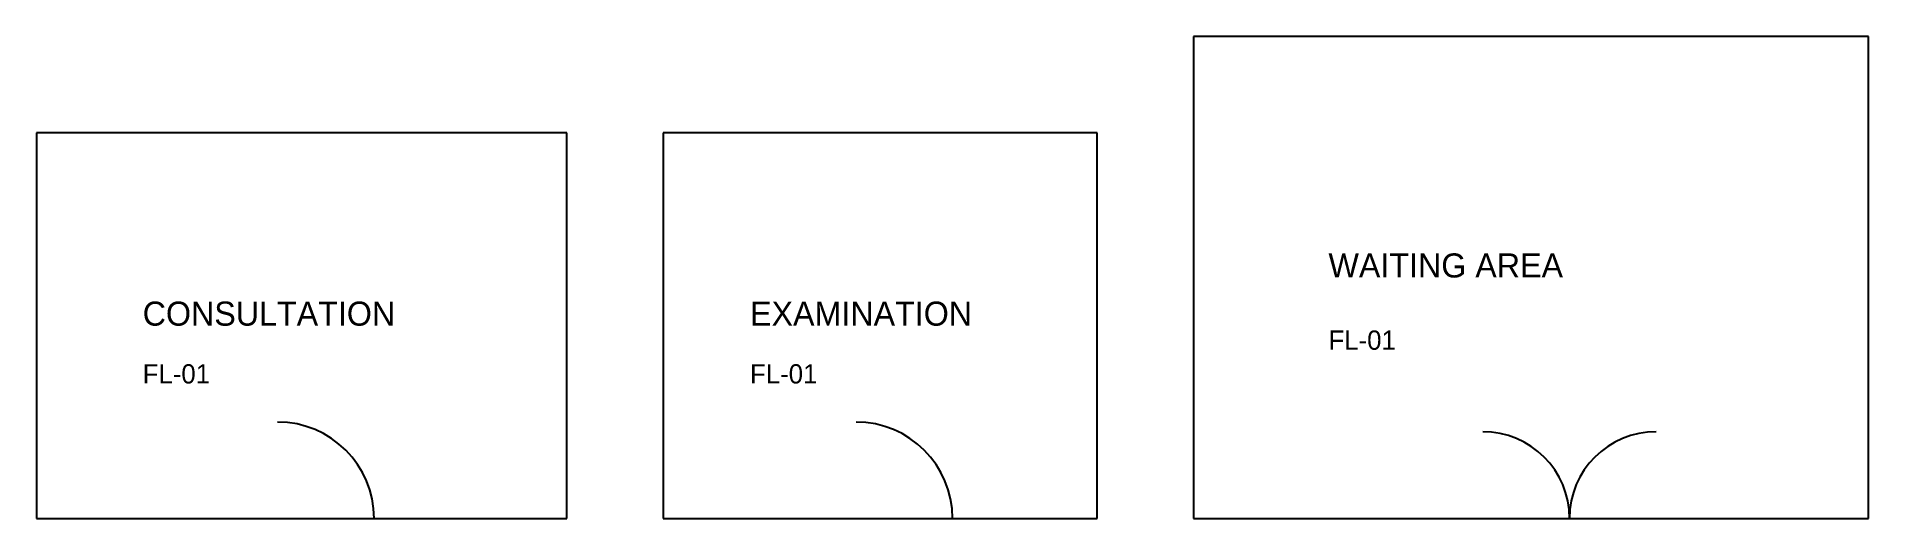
# Model space of a CAD drawing. Header units: millimetres. Extents: x 0 to 19000, y 0 to 5000.
import ezdxf

# ---------------------------------------------------------------- set-up
doc = ezdxf.new("R2010")
doc.units = ezdxf.units.MM

# ---------------------------------------------------------------- blocks, each defined once
blk = doc.blocks.new('DOOR_SINGLE_1000')
blk.add_line((0, 0), (1000, 0))
blk.add_arc((0, 0), 1000, 0, 90)
blk = doc.blocks.new('DOOR_DOUBLE_1800')
blk.add_line((0, 0), (1800, 0))
for centre, start, end in [((0, 0), 0, 90), ((1800, 0), 90, 180)]:
    blk.add_arc(centre, 900, start, end)

msp = doc.modelspace()

# ---------------------------------------------------------------- linework, layer by layer
at = {"layer": 'WALLS'}
for p, q in [((19000, 5000), (12000, 5000)), ((12000, 5000), (12000, 0)), ((19000, 0), (19000, 5000)), ((5500, 4000), (0, 4000)), ((0, 4000), (0, 0)), ((5500, 0), (5500, 4000)), ((11000, 4000), (6500, 4000)), ((6500, 4000), (6500, 0)), ((11000, 0), (11000, 4000)), ((0, 0), (5500, 0)), ((6500, 0), (11000, 0)), ((12000, 0), (19000, 0))]:
    msp.add_line(p, q, dxfattribs=at)

# ---------------------------------------------------------------- block references
at = {"layer": 'DOORS'}
for name, p in [('DOOR_SINGLE_1000', (2500, 0)), ('DOOR_SINGLE_1000', (8500, 0)), ('DOOR_DOUBLE_1800', (15000, 0))]:
    msp.add_blockref(name, p, dxfattribs=at)

# ---------------------------------------------------------------- texts
at = {"layer": 'FINISHES'}
for p in [(13400, 1750), (1100, 1400), (7400, 1400)]:
    msp.add_text('FL-01', height=200, dxfattribs=at).set_placement(p)
at = {"layer": 'ROOM_NAMES'}
for s, p in [('WAITING AREA', (13400, 2500)), ('CONSULTATION', (1100, 2000)), ('EXAMINATION', (7400, 2000))]:
    msp.add_text(s, height=250, dxfattribs=at).set_placement(p)

doc.saveas('drawing.dxf')
